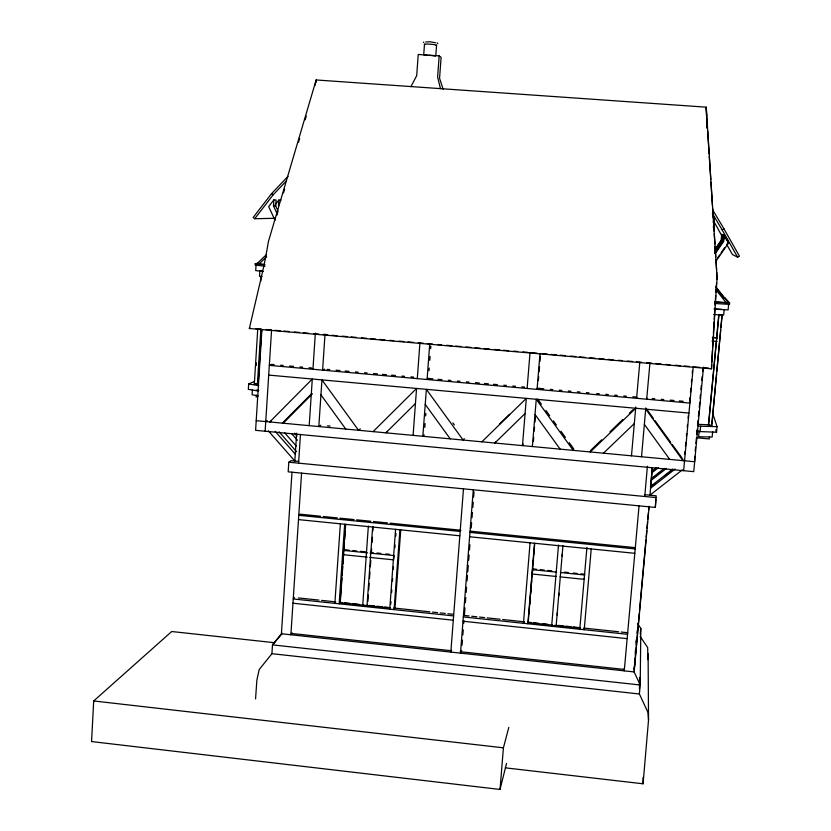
<?xml version="1.0" encoding="UTF-8"?>
<svg xmlns="http://www.w3.org/2000/svg" width="831" height="831" viewBox="0 0 831 831"><rect width="100%" height="100%" fill="white"/><g stroke="black" fill="none" stroke-linecap="round" stroke-linejoin="round"><path stroke-width="1.25" d="M505.331 767.844L643.069 783.789L643.101 777.338M637.491 623.468L640.815 628.413L640.213 684.993L639.392 693.989L648.045 712.634L648.523 720.124L643.069 783.789M639.455 688.868L639.59 677.348M640.099 636.369L647.692 647.609L647.868 659.689M634.25 668.114L634.157 671.988L640.213 684.993L272.495 644.887L271.924 653.696L259.199 669.526L256.872 680.07L255.564 698.923M636.65 397.114L636.598 398.309L639.808 362.15M624.382 667.989L624.258 670.856L639.06 505.85M631.477 455.824L635.777 407.003M274.708 642.737L171.705 631.518L93.695 700.959L91.555 741.564L500.023 789.45L506.536 763.45M711.575 364.518L711.533 368.839L249.342 328.494L261.942 274.49A180.296 47.19 -86.7 0 0 268.351 241.79L316.154 79.963L706.236 107.168L717.101 278.219A186.622 10.201 -84.6 0 0 714.847 312.3L711.533 368.839M711.72 361.932L712.406 350.318M712.562 347.732L713.237 336.119M713.393 333.532L714.078 321.919M714.224 319.333L714.525 314.17A190.579 10.419 -84.6 0 1 714.889 308.124M258.981 263.198L255.252 263.707L255.169 265.079L264.902 266.18M254.525 381.408L248.666 383.984L248.334 389.365L258.441 391.037M256.052 265.131L255.709 270.605L263.385 271.488M252.437 389.427L252.105 394.808L258.462 395.868M261.588 329.46L258.171 383.953L254.317 384.026L257.766 328.889M260.737 281.449L261.059 276.328M256.228 365.547L256.395 362.96M256.166 397.26L256.301 395.037M257.392 384.306L260.851 329.159M261.952 329.242L255.595 430.323L693.74 471.644L703.483 367.167M277.211 213.962L273.472 205.891L273.846 199.907L276.069 199.97L275.684 205.911L277.814 210.492M278.458 205.943L278.832 200.042L280.992 200.094M265.141 431.227L271.56 330.084M298.745 461.402L291.006 460.665L288.804 462.213L288.18 471.831L655.347 507.429L656.168 495.785L644.555 494.663M282.395 633.336L272.495 644.887L281.408 633.814L292.003 472.195M296.657 433.19L294.828 461.008L268.33 430.842M298.589 462.94L300.469 434.447M301.57 473.13L290.871 634.78L292.304 633.056M309.194 425.649L312.3 379.019L269.763 421.951L271.301 421.078M312.944 369.265L315.354 333.096M325.035 333.948L322.605 370.138L324.609 369.141M334.862 603.358L340.357 523.81M344.678 524.247L339.152 603.815L340.284 602.361M367.188 557.144L343.11 554.672L344.055 549.665L349.113 550.174M345.478 524.527L340.045 602.672L390.497 608.001M340.461 599.805L341.967 578.064M342.143 575.509L342.767 566.555M342.943 564L343.66 553.768M343.92 549.935L344.46 542.259M344.636 539.703L345.26 530.749M345.436 528.194L345.706 524.361M367.593 605.248L367.001 606.1L362.7 605.643L368.362 526.002M367.001 606.1L372.683 526.428M367.873 601.405L368.33 594.986M368.694 589.865L369.151 583.455M369.515 578.324L369.972 571.915M370.346 566.784L370.803 560.374M371.353 552.677L371.623 548.834M372.08 542.414L372.444 537.293M372.901 530.874L373.181 527.031M423.768 54.119L424.485 44.23M389.76 609.165L395.577 529.347M393.884 558.785L394.112 555.565L370.034 553.103M390.778 604.147L390.975 601.571M391.63 592.576L391.817 590.01M392.471 581.014L392.658 578.438M393.312 569.443L393.51 566.877M394.912 547.598L395.099 545.032M395.753 536.037L395.94 533.471M399.929 529.783L394.081 609.622L395.005 608.147L400.75 529.877M435.839 55.22L436.566 45.341M410.95 86.632L416.705 75.6L418.232 54.472L439.173 55.885L437.615 77.034L440.482 88.699M413.1 435.371L416.56 388.451L373.098 431.632M417.287 378.635L419.915 342.964M429.741 343.826L427.082 379.507L428.443 378.448M424.807 427.311L425.088 423.53M425.649 415.957L425.846 413.433M429.025 370.688L429.222 368.102M429.793 360.353L430.084 356.468M430.666 348.708L430.853 346.122M716.831 279.445L716.758 272.277M463.48 488.825L450.828 652.086L451.617 650.278M473.275 489.771L460.499 653.135L461.641 650.403M634.52 662.774L634.811 658.952M635.3 652.584L635.497 650.039M636.089 642.405L636.276 639.86M635.019 658.817L634.23 669.048L639.257 613.486M635.31 654.973L635.705 649.852M636.099 644.742L636.39 640.898M636.982 633.222L637.18 630.656M462.046 645.251L462.441 640.099M462.846 634.946L463.251 629.794M463.76 623.343L463.958 620.767M464.456 614.327L464.965 607.877M465.37 602.724L465.776 597.572M466.17 592.42L466.575 587.257M467.084 580.817L467.489 575.665M467.791 571.801L468.289 565.35M468.694 560.198L469.1 555.046M469.505 549.893L469.91 544.731M471.219 527.986L471.624 522.824M472.018 517.671L472.424 512.519M472.829 507.367L473.234 502.204M473.639 497.052L474.044 491.9M527.114 388.482L530.033 352.573M500.023 789.45L503.42 747.817L508.821 727.374M532.37 446.538L536.255 399.264L573.255 450.371L573.712 448.865L569.214 442.643M540.015 353.445L537.065 389.375L537.74 388.243M533.398 441.251L533.71 437.438M534.229 431.092L534.541 427.279M534.956 422.2L535.372 417.12M538.374 380.598L538.685 376.765M539.101 371.665L539.527 366.564M539.942 361.464L540.358 356.364M530.074 542.82L523.447 623.302L523.894 621.754M534.51 543.266L527.851 623.759L528.287 622.222M534.738 543.474L528.194 622.544L552.189 625.078M529.035 613.164L529.254 610.577M529.783 604.106L530.105 600.231M530.645 593.76L530.967 589.875M531.497 583.414L531.715 580.827M532.38 573.224L532.65 569.983M533.107 564.01L533.429 560.125M533.959 553.654L534.281 549.779M556.313 625.182L556.126 626.086L551.701 625.618L558.505 545.043M556.126 626.086L562.951 545.489M557.175 614.971L557.393 612.416M558.806 595.817L559.014 593.261M562.151 556.24L562.369 553.695M586.935 547.411L579.778 629.254L580.028 627.685M591.225 548.948L584.224 629.721L584.453 628.153M641.532 456.759L645.791 407.907M649.935 363.033L646.695 399.212L646.684 398.007M644.856 495.401L647.401 466.243M650.507 486.956L652.252 467.687M639.486 610.91L645.916 539.838M646.154 537.252L646.736 530.791M646.965 528.215L647.557 521.754M647.785 519.167L648.367 512.706M648.606 510.12L648.959 506.245M652.408 468.019L649.956 495.162L682.365 469.837M649.094 506.827L634.157 671.926L281.418 633.752M640.306 634.095L640.815 628.413M655.836 499.441L655.347 507.429M684.765 454.069L685.004 451.503M685.482 446.361L685.835 442.508M686.427 436.088L686.666 433.522M687.258 427.103L687.497 424.537M688.089 418.118L688.328 415.552M689.637 401.425L690 397.571M690.468 392.44L690.831 388.586M691.423 382.167L691.662 379.601M692.254 373.181L692.493 370.616M683.622 470.689L693.272 366.471M713.403 222.604L713.881 217.431L712.645 215.239M713.362 227.632L714.307 217.483L713.06 215.281M694.706 456.292L694.664 461.735L256.208 420.683M695.183 451.15L695.547 447.296M695.911 443.442L696.388 438.301M696.742 434.447L697.23 429.305M697.583 425.451L698.061 420.32M698.424 416.466L698.902 411.324M699.266 407.47L699.744 402.329M700.097 398.475L700.46 394.621M700.938 389.479L701.302 385.626M701.78 380.494L702.143 376.64M702.621 371.499L702.974 367.645M700.086 431.767L700.606 426.199L717.06 426.667L716.53 432.213L696.513 431.434M715.356 248.656L721.142 240.263L721.703 234.311L723.375 236.586M715.055 249.944L721.599 240.45L722.16 234.456M714.857 251.315L722.191 240.678L722.752 234.643L724.455 236.96M714.961 252.011L722.658 240.865L723.23 234.799M714.805 253.362L723.261 241.115L724.32 235.142L728.662 242.818L715.782 261.474M715.231 253.632L723.739 241.302L724.32 235.142M720.903 327.528L722.118 314.669L711.824 425.701L708.428 424.963L716.291 341.344M716.509 338.965L718.825 314.388M708.552 425.41L718.971 314.606L722.274 314.876M709.518 436.659L709.3 438.955L696.71 437.792M711.814 423.976L716.54 373.815M716.779 371.249L720.664 330.094M712.666 431.538L712.146 437.064L698.611 436.711L699.131 431.164L696.648 430.936M724.196 309.454L723.656 315.084L713.756 314.544M728.642 304.281L728.112 309.921L714.109 309.142M724.902 297.768L729.618 302.972L729.483 304.375L714.639 303.481M315.853 82.529L316.154 79.963L315.022 85.541M584.286 578.532L584.151 579.342L560.042 576.87M551.701 625.618L551.909 624.715M276.91 215.136L278.011 211.427M283.516 192.854L284.618 189.146M298.558 142.111L299.659 138.403M305.164 119.83L306.265 116.122M423.426 42.568L423.779 42.038M523.239 444.138L522.47 445.613L526.314 398.371L481.866 441.812M495.785 441.573L494.84 443.027L525.078 413.526M717.485 258.067L719.615 254.972M721.038 252.915L724.601 247.763M726.73 244.678L728.153 242.621L723.832 234.986M362.7 605.643L363.303 604.791M288.035 176.349L271.592 193.581L253.175 217.462L254.702 218.74L274.76 218.283M254.702 218.74L273.129 194.849L286.093 181.241M273.846 199.907L268.673 206.607L275.04 220.329M275.186 204.758L278.832 200.042M464.28 438.623L463.137 440.056L426.355 389.334L422.854 436.285L424.246 434.883M343.11 554.672L343.764 553.934M294.527 597.531L293.239 598.964L453.633 615.916M311.303 393.977L282.363 423.135L284.597 421.816L312.466 393.749M415.448 403.502L385.885 432.826L387.495 431.445M499.452 424.174L509.58 414.274M601.675 439.807L590.623 450.444L590.27 451.96L635.715 408.26M609.975 431.819L622.876 419.416M629.327 413.204L633.004 409.662M603.441 453.196L634.354 423.519M260.228 263.988L256.935 263.707L266.003 255.055M266.606 256.758L259.127 263.894L264.102 264.414M652.283 470.876L656.272 467.739M652.325 472.434L658.339 467.718M651.4 478.49L664.27 468.414M652.688 478.292L659.627 472.86M651.442 480.141L666.369 468.445M672.902 468.975L650.548 486.457L650.58 488.202L675.115 469.006M650.85 486.904L654.921 483.725M665.091 475.768L672.206 470.19M360.29 428.9L358.514 430.261L321.95 379.892L318.813 426.542L320.828 425.212M712.375 213.432L722.118 229.823L723.936 228.774L739.445 256.156L737.627 257.195L732.433 254.535L726.699 244.428M265.754 421.577L267.312 420.704M254.317 384.026L258.171 383.953M249.342 328.494L250.422 328.172M256.935 263.707L258.244 263.531M273.472 205.891L275.684 205.911M697.666 424.309L708.438 424.776M714.286 308.903L721.713 309.319M714.899 302.131L729.618 302.972M713.019 337.469L716.634 337.677M712.344 337.594L717.382 337.885M712.022 341.094L717.049 341.385L716.301 341.167M714.525 301.809L726.014 302.526L715.813 289.52M724.85 302.432L728.361 302.723L715.564 286.446M255.584 328.619L260.757 329.066M265.92 329.523L271.083 329.969M274.957 330.312L280.12 330.759M283.994 331.102L289.157 331.548M294.319 331.995L299.482 332.452M303.357 332.784L308.519 333.241M313.692 333.688L318.855 334.135M322.729 334.478L327.892 334.924M331.766 335.267L336.929 335.714M342.092 336.171L347.254 336.617M351.129 336.96L356.291 337.407M361.454 337.853L366.627 338.31M370.491 338.643L375.664 339.1M379.538 339.432L384.701 339.889M389.864 340.336L393.738 340.668M398.901 341.125L404.063 341.572M407.938 341.915L413.1 342.362M418.263 342.808L423.426 343.265M427.3 343.598L432.473 344.055M437.636 344.501L441.51 344.844M446.673 345.291L451.835 345.738M455.71 346.08L460.873 346.527M466.035 346.984L471.198 347.431M475.072 347.774L480.235 348.22M484.109 348.563L489.272 349.01M494.445 349.456L499.608 349.913M503.482 350.246L508.645 350.703M513.807 351.149L517.682 351.492M522.844 351.939L528.007 352.386M531.882 352.728L537.044 353.175M542.207 353.632L547.38 354.079M551.244 354.422L556.417 354.868M560.281 355.201L565.454 355.658M570.617 356.104L575.779 356.561M579.654 356.894L584.816 357.351M589.979 357.797L595.141 358.244M599.016 358.587L604.179 359.034M608.053 359.376L613.216 359.823M618.389 360.28L622.263 360.612M627.426 361.059L632.588 361.516M636.463 361.849L641.625 362.306M646.788 362.752L651.951 363.199M655.825 363.542L660.988 363.988M666.15 364.445L670.025 364.778M675.198 365.235L680.36 365.682M684.235 366.024L689.398 366.471M694.56 366.918L699.723 367.375M703.597 367.707L708.76 368.164M274.23 364.622L271.644 364.394L269.327 365.36L689.886 403.087L689.595 401.861M280.681 365.204L283.257 365.432M289.707 366.014L293.572 366.357M300.022 366.938L302.609 367.167M309.059 367.749L311.635 367.977M327.113 369.369L329.699 369.598M336.15 370.179L340.014 370.522M345.177 370.99L349.041 371.332M355.491 371.914L358.078 372.143M364.529 372.724L367.105 372.953M373.555 373.535L377.419 373.877M382.582 374.334L386.457 374.688M391.619 375.145L395.483 375.498M401.934 376.069L404.51 376.308M410.961 376.879L413.547 377.118M427.736 378.385L432.889 378.853M438.051 379.31L441.926 379.663M448.376 380.234L450.953 380.463M457.403 381.045L459.979 381.273M466.43 381.855L469.016 382.083M475.467 382.665L479.331 383.008M484.494 383.475L488.358 383.818M493.521 384.286L497.395 384.628M503.846 385.21L506.422 385.439M512.872 386.02L515.449 386.249M521.899 386.83L524.486 387.059M537.377 388.212L543.827 388.794M550.278 389.375L552.864 389.604M559.315 390.175L561.891 390.414M568.342 390.986L570.918 391.224M577.368 391.796L579.955 392.035M586.406 392.606L588.982 392.845M596.72 393.53L599.296 393.769M605.747 394.341L608.334 394.569M614.784 395.151L617.36 395.379M623.811 395.961L626.387 396.19M632.838 396.771L636.712 397.114M652.19 398.506L654.766 398.735M661.216 399.316L663.803 399.545M670.253 400.127L674.118 400.469M679.28 400.937L683.144 401.28M268.704 375.082L688.961 413.069M708.428 424.963L711.824 425.701M698.217 425.981L700.606 426.199M327.549 425.836L330.136 426.074M288.804 462.213L656.241 497.592M320.641 516.238L300.053 514.192L298.776 515.313L460.177 531.435L460.862 530.24L390.113 523.177M323.217 516.498L337.365 517.91M339.941 518.17L354.089 519.583M356.665 519.842L370.813 521.255M373.389 521.504L387.537 522.917M298.495 519.614L459.834 535.787M469.598 536.764L634.801 553.311M352.915 550.569L356.707 550.953M360.498 551.337L365.557 551.857M370.626 552.366L373.15 552.625M376.942 553.01L380.743 553.404M385.802 553.913L389.594 554.308M536.535 569.287L532.733 568.903L532.494 569.682L556.604 572.144M540.337 569.671L544.128 570.056M547.93 570.45L551.732 570.835M564.394 572.123L568.196 572.517M573.265 573.026L577.057 573.421M580.859 573.806L584.66 574.19L584.525 574.99L560.416 572.528M343.411 550.392L367.499 552.844M369.722 557.404L393.801 559.865M532.131 574.013L556.24 576.485M298.402 597.936L319.021 600.117M321.597 600.387L335.776 601.883M339.64 602.298L342.216 602.568M344.792 602.839L349.944 603.389M352.531 603.659L358.971 604.334M369.276 605.425L374.438 605.976M377.014 606.246L382.167 606.786M384.743 607.056L389.905 607.606M393.769 608.012L429.856 611.824M432.432 612.094L437.584 612.644M440.16 612.914L445.323 613.455M447.899 613.725L453.051 614.275M469.162 615.979L464.01 615.428L463.334 616.945L627.53 634.302L627.602 632.713L621.162 632.027M471.738 616.249L476.89 616.789M479.466 617.059L484.618 617.61M487.195 617.88L500.075 619.24M502.651 619.51L524.548 621.827M528.412 622.232L530.988 622.502M533.564 622.783L538.717 623.323M542.581 623.728L547.733 624.278M558.037 625.359L563.189 625.909M565.766 626.179L570.918 626.719M573.494 627L578.656 627.54M583.809 628.08L618.586 631.757M554.713 625.348L579.976 628.018M292.959 603.213L453.3 620.206M462.992 621.235L627.145 638.644M291.245 633.43L451.16 650.715M460.187 651.691L623.977 669.402M271.924 653.696L639.392 693.989M255.252 263.707L264.996 264.798M93.695 700.959L503.42 747.817M262.419 271.103L259.843 270.813L259.501 276.276L262.077 276.578M248.666 383.984L258.784 385.626M256.26 390.061L258.805 390.477M439.173 55.885L441.105 57.329L439.568 78.28L443.11 89.27M271.592 193.581L273.129 194.849M437.335 42.921L437.844 43.711M294.517 433.169L297.041 436.036M291.577 433.553L297.477 440.274M284.628 432.785L296.293 446.06M279.123 431.871L296.584 451.752M275.196 431.331L295.275 454.193M719.438 292.003L724.237 298.111M716.81 288.679L723.978 297.82M452.853 422.865L454.37 424.973M425.233 404.396L450.215 438.851M320.943 394.86L345.779 429.076M646.549 408.945L653.343 418.346M654.859 420.434L670.71 442.362M672.217 444.45L682.033 458.016M645.801 409.164L683.03 460.654L682.791 459.065M644.43 424.444L669.724 459.408M537.688 399.109L541.438 404.292M545.946 410.514L549.696 415.697M553.446 420.881L556.448 425.025M560.956 431.237L565.454 437.459M535.008 414.43L560.146 449.145M712.873 210.201L723.936 228.774M722.118 229.823L737.627 257.195M721.609 235.443L713.528 220.807M713.123 414.794L717.06 426.667M715.751 429.783L716.53 432.213M425.711 41.986L430.022 41.779L435.714 42.776M706.765 117.784L707.441 128.078M707.607 130.654L709.103 153.828M709.269 156.405L710.765 179.579M710.931 182.155L712.427 205.33M712.593 207.906L713.258 218.21M713.434 220.776L714.099 231.08M714.265 233.656L714.93 243.961M715.096 246.527L715.761 256.831M715.927 259.407L716.592 269.711M706.682 116.496L706.236 107.168L706.527 116.205M706.765 119.072L707.056 128.088M706.776 123.944L706.901 127.818M648.107 653.571L648.523 720.124M424.07 55.251A6.097 0.53 4.6 0 1 427.342 55.22M428.879 55.313A6.097 0.53 4.6 0 1 435.33 56.144M424.921 44.562A6.108 0.571 4.6 0 1 430.489 44.209A6.108 0.571 4.6 0 1 436.161 45.456M715.086 305.039A190.579 10.419 -84.6 0 1 715.699 295.639M715.907 292.45A190.579 10.419 -84.6 0 1 716.592 282.727M635.237 547.639L635.196 548.927L469.941 532.411L470.595 531.206L635.237 547.639"/></g></svg>
